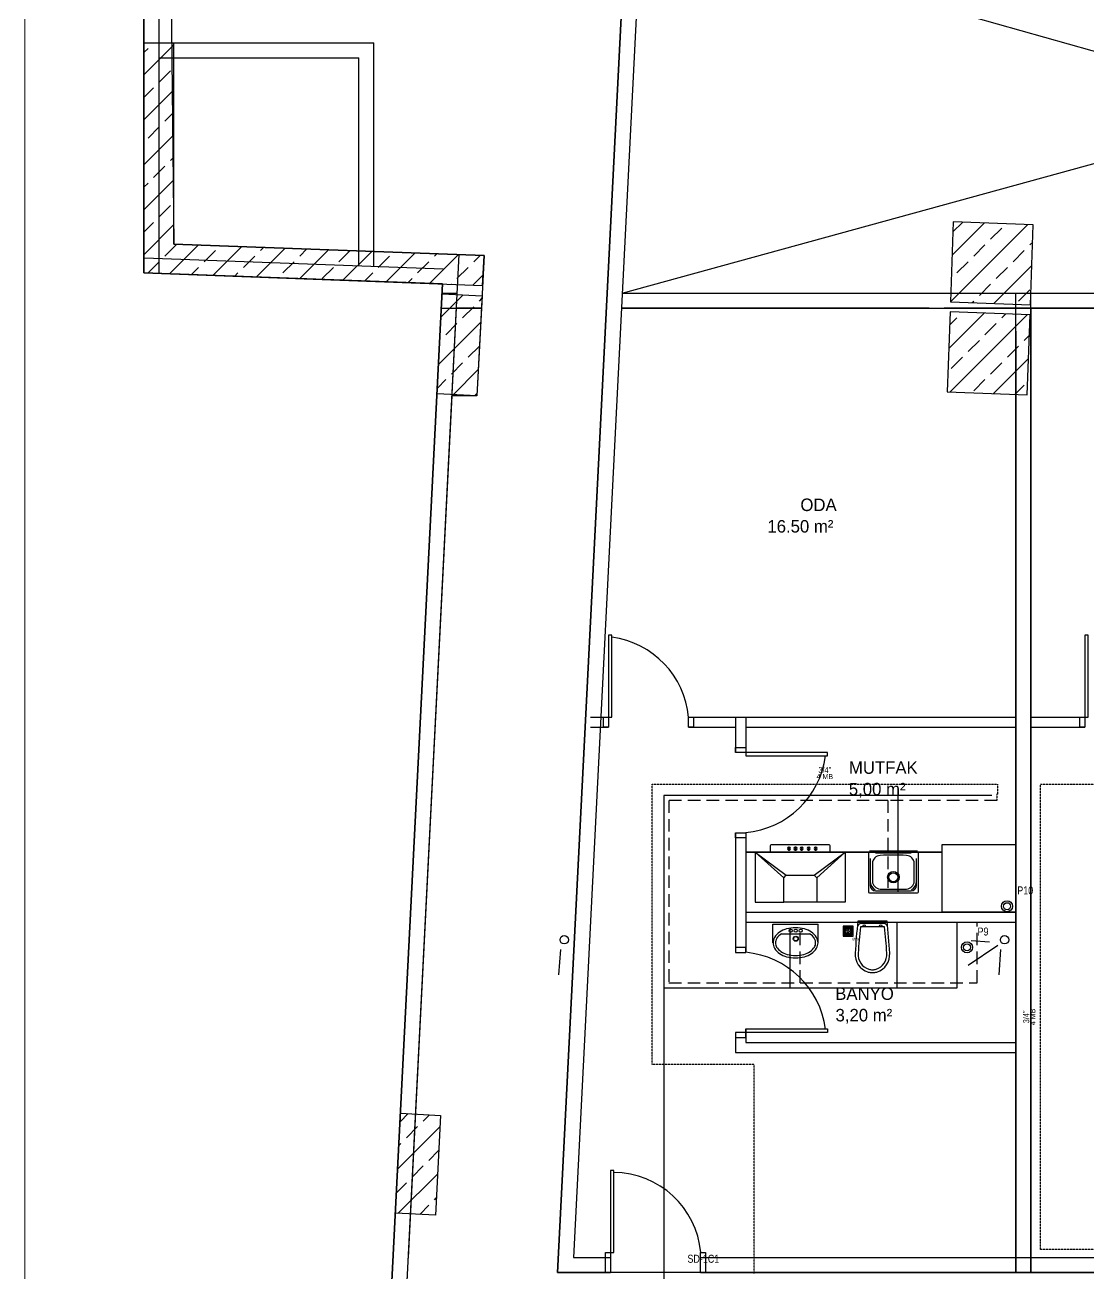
# Model space of a CAD drawing. Header units: centimetres. Extents: x 247996 to 315152, y -468471 to -440326.
# Drawn here: x 254534 to 255597, y -444081 to -442834 of the extents above; entities that cross this region are included whole.
import ezdxf
from ezdxf.enums import TextEntityAlignment as Align

# ---------------------------------------------------------------- set-up
doc = ezdxf.new("R2010")
doc.units = ezdxf.units.CM
doc.linetypes.add('0', pattern=[500, 500])
doc.linetypes.add('BASMA HATTI', pattern=[0.375, 0.25, -0.125])
for name, color, linetype, lineweight in [('SCOTT-ANTED', 144, 'Continuous', 0), ('SCOTT-MTY-SICAKSU-BORU', 1, 'BASMA HATTI', 30), ('SCOTT-MTY-SOGUKSU-BORU', 5, '0', 30), ('SCOTT-MTY-TEMIZSU-CAP', 101, 'Continuous', 30)]:
    doc.layers.add(name, color=color, linetype=linetype, lineweight=lineweight)
for name, color, linetype in [('SCOTT-MD-YUK-BIRIMI', 7, 'Continuous'), ('SCOTT-MKDU0', 50, 'Continuous'), ('SCOTT-MTY-PISSU-KOLON', 211, 'Continuous'), ('SCOTT-MTY-PISSU-KOLONNO', 211, 'Continuous'), ('SCOTT-MTY-SAYAC', 3, 'Continuous'), ('SCOTT-MTY-TEFRIS', 15, 'Continuous'), ('SCOTT-MTY-VANA', 1, 'Continuous')]:
    doc.layers.add(name, color=color, linetype=linetype)
doc.styles.add('CAP', font='wturkce.SHX', dxfattribs={"width": 0.65})
doc.styles.add('MtXpl_Comic_Sans_MS', font='comic.ttf')
doc.styles.add('ROTAS', font='arial.ttf')

# ---------------------------------------------------------------- blocks, each defined once
blk = doc.blocks.new('T-KOLON-P')
for radius in [5.5, 3.5]:
    blk.add_circle((0, 0), radius)
blk = doc.blocks.new('SUZGEC1')
at = {"layer": 'SCOTT-MTY-TEFRIS'}
blk.add_lwpolyline([(-5, -5), (-5, 5), (5, 5), (5, -5)], close=True, dxfattribs=at)
for points in [[(-4.3, 3.9), (-2, 1.5, 0.029484), (-2.2, 1.3), (-4.3, 2.5)], [(-2.5, 0.3), (-4.3, 0.3), (-4.3, 1.7), (-2.4, 0.7, 0.032775)], [(-3.9, 4.3), (-2.5, 4.3), (-1.3, 2.2, 0.029484), (-1.5, 2)], [(-0.7, 2.4, -0.032775), (-0.3, 2.5), (-0.3, 4.3), (-1.7, 4.3)], [(0.3, 2.5), (0.3, 4.3), (1.7, 4.3), (0.7, 2.4, 0.032775)], [(1.3, 2.2), (2.5, 4.3), (3.9, 4.3), (1.5, 2, 0.029484)], [(4.3, 3.9), (2, 1.5, -0.029484), (2.2, 1.3), (4.3, 2.5)], [(4.3, 0.3), (4.3, 1.7), (2.4, 0.7, -0.032775), (2.5, 0.3)], [(-2.5, -0.3), (-4.3, -0.3), (-4.3, -1.7), (-2.4, -0.7, -0.032775)], [(-4.3, -3.9), (-2, -1.5, -0.029484), (-2.2, -1.3), (-4.3, -2.5)], [(-3.9, -4.3), (-2.5, -4.3), (-1.3, -2.2, -0.029484), (-1.5, -2)], [(-0.3, -4.3), (-1.7, -4.3), (-0.7, -2.4, 0.032775), (-0.3, -2.5)], [(0.3, -2.5), (0.3, -4.3), (1.7, -4.3), (0.7, -2.4, -0.032775)], [(2.5, -4.3), (1.3, -2.2, 0.029484), (1.5, -2), (3.9, -4.3)], [(4.3, -2.5), (4.3, -3.9), (2, -1.5, 0.029484), (2.2, -1.3)], [(4.3, -0.3), (4.3, -1.7), (2.4, -0.7, 0.032775), (2.5, -0.3)]]:
    blk.add_lwpolyline(points, format="xyb", close=True, dxfattribs=at)
blk.add_circle((0, 0), 1.25, dxfattribs=at)
at = {"layer": 'SCOTT-MD-YUK-BIRIMI', "color": 6, "style": 'CAP'}
for tag, p in [('PS', (-2.1, 0)), ('PSCP', (4.3, 6.7))]:
    blk.add_attdef(tag, p, '', height=2.5, dxfattribs=at)

msp = doc.modelspace()

# ---------------------------------------------------------------- linework, layer by layer
at = {"layer": 'SCOTT-ANTED'}
msp.add_line((254534.2, -440326.5), (254534.2, -447826.5), dxfattribs=at)
at = {"layer": 'SCOTT-MKDU0', "color": 8, "ltscale": 0.03}
for p, q in [((254652.9, -440508.2), (254652.9, -443082.1)), ((254652.9, -443082.1), (254652.9, -440508.2)), ((254667.9, -440523.2), (254667.9, -443082.1)), ((254668.2, -441742.1), (254683.1, -443053.2)), ((255134.9, -442732.1), (255066.5, -444081)), ((255066.5, -444081), (255134.9, -442732.1)), ((255149.9, -442732.1), (255082.3, -444066)), ((255131.1, -443102.1), (256479.8, -442732.1)), ((256459.5, -443102.1), (255149.8, -442732.9)), ((254683.1, -442852.3), (254653.1, -442852.3)), ((254653.1, -442852.3), (254653.1, -443082.1)), ((254653.1, -442884.2), (254683.1, -442854.2)), ((254653.1, -442861.7), (254657.2, -442857.6)), ((254667.9, -442852.1), (254882.9, -442852.1)), ((254683.1, -443053.2), (254683.1, -442852.3)), ((254882.9, -443075.3), (254882.9, -442852.1)), ((254667.9, -442867.1), (254867.9, -442867.1)), ((254867.9, -443074.8), (254867.9, -442867.1)), ((254668.4, -442891.3), (254679.7, -442880)), ((254653.1, -442906.6), (254662.8, -442896.9)), ((254653.1, -442929.1), (254683.1, -442899.1)), ((254674.1, -442930.5), (254683.1, -442921.5)), ((254653.1, -442974), (254683.1, -442944)), ((254657.2, -442947.4), (254668.4, -442936.2)), ((254679.7, -442969.8), (254683.1, -442966.4)), ((254662.8, -442986.7), (254674.1, -442975.4)), ((254653.1, -443018.9), (254683.1, -442988.9)), ((254653.1, -442996.4), (254657.2, -442992.3)), ((254668.4, -443026), (254679.7, -443014.7)), ((254653.1, -443041.3), (254662.8, -443031.6)), ((255461.9, -443031), (255459, -443111)), ((255460.7, -443064.4), (255493, -443032.1)), ((255461.5, -443041.1), (255471.1, -443031.6)), ((255541.8, -443033.9), (255461.9, -443031)), ((254653.1, -443063.8), (254683.1, -443033.8)), ((255459, -443110.9), (255536.3, -443033.7)), ((255499.1, -443048.4), (255510.3, -443037.2)), ((255539, -443113.8), (255541.8, -443033.9)), ((254674.1, -443065.2), (254685.3, -443054)), ((254678.7, -443083.1), (254707.7, -443054.1)), ((254993, -443064.6), (254683.1, -443053.2)), ((254683.1, -443053.2), (254993, -443064.6)), ((254722, -443084.7), (254751, -443055.7)), ((254765.3, -443086.3), (254794.3, -443057.3)), ((254769.5, -443059.6), (254772.6, -443056.5)), ((255482.3, -443065.2), (255493.5, -443054)), ((255538.4, -443054), (255541.2, -443051.2)), ((254653.5, -443067.1), (254952.1, -443077.8)), ((254713.3, -443070.9), (254724.6, -443059.6)), ((254752.6, -443076.5), (254763.9, -443065.2)), ((254808.6, -443087.9), (254837.6, -443058.9)), ((254808.8, -443065.2), (254815.9, -443058.1)), ((254967.9, -443063.7), (254845, -445487.2)), ((254848, -443070.9), (254859.2, -443059.7)), ((254851.9, -443089.4), (254880.9, -443060.5)), ((254887.3, -443076.5), (254898.6, -443065.2)), ((254895.2, -443091), (254924.2, -443062.1)), ((254938.5, -443092.6), (254967.5, -443063.7)), ((254943.5, -443065.2), (254945.8, -443062.9)), ((254982.8, -443070.9), (254989.1, -443064.5)), ((254993, -443064.6), (254985.9, -443204.7)), ((254991.5, -443094.6), (254993, -443064.6)), ((255521.6, -443070.9), (255532.8, -443059.6)), ((254652.9, -443082.1), (254951.4, -443092.8)), ((254951.4, -443092.8), (254652.9, -443082.1)), ((254653.1, -443082.1), (254991.5, -443094.6)), ((254657.2, -443082.1), (254668.4, -443070.9)), ((254700.3, -443083.9), (254707.7, -443076.5)), ((254743.7, -443085.5), (254747, -443082.1)), ((254791.9, -443082.1), (254803.1, -443070.9)), ((254831.2, -443087.7), (254842.4, -443076.5)), ((254873.6, -443090.2), (254881.7, -443082.1)), ((254926.6, -443082.1), (254937.9, -443070.9)), ((254965.9, -443087.7), (254977.1, -443076.5)), ((255465.4, -443082.1), (255476.7, -443070.9)), ((255502.4, -443112.5), (255540.4, -443074.5)), ((255504.7, -443087.7), (255516, -443076.5)), ((254951.4, -443092.8), (254764.4, -446781.3)), ((254764.4, -446781.3), (254951.4, -443092.8)), ((254916.9, -443091.8), (254921, -443087.7)), ((254960.2, -443093.4), (254960.3, -443093.3)), ((254981.8, -443094.2), (254992, -443084)), ((255487.9, -443104.5), (255499.1, -443093.3)), ((254946, -443202.7), (254951, -443102.8)), ((254949.8, -443126.2), (254972.2, -443103.9)), ((254950.9, -443102.1), (254966.1, -443102.1)), ((254951, -443102.8), (254991, -443104.8)), ((254991, -443104.8), (254985.9, -443204.7)), ((255131.1, -443102.1), (256484.4, -443102.1)), ((255524.4, -444081), (255524.4, -443102.1)), ((255527.2, -443110.2), (255538.4, -443098.9)), ((255539.4, -444081), (255539.4, -443102.1)), ((254965.2, -443117.1), (254917, -444066)), ((254950.1, -443117.1), (254990.4, -443117.1)), ((254990.4, -443117.1), (254965.2, -443117.1)), ((254971.5, -443127), (254982.8, -443115.8)), ((254988.4, -443110.2), (254990.8, -443107.7)), ((255130.4, -443117.1), (256484.6, -443117.1)), ((255437.9, -443117.1), (255130.4, -443117.1)), ((255947.9, -443117.1), (255452.9, -443117.1)), ((255459, -443111), (255539, -443113.8)), ((255480.7, -443111.7), (255482.3, -443110.2)), ((255524.4, -444066), (255524.4, -443117.1)), ((255539.4, -443117.1), (255539.4, -444066)), ((254947.4, -443173.5), (254989.6, -443131.3)), ((255458.7, -443121), (255455.8, -443200.9)), ((255457.4, -443157.5), (255492.7, -443122.2)), ((255458.2, -443134.2), (255465.4, -443127)), ((255538.6, -443123.8), (255458.7, -443121)), ((255458.8, -443201), (255536.1, -443123.7)), ((255510.3, -443127), (255514.4, -443122.9)), ((255535.8, -443203.8), (255538.6, -443123.8)), ((254954.7, -443143.8), (254965.9, -443132.6)), ((255493.5, -443143.8), (255504.7, -443132.6)), ((255524.4, -443140.2), (255524.4, -444081)), ((255524.4, -443140.2), (255524.4, -444081)), ((255532.8, -443149.4), (255537.9, -443144.3)), ((255539.4, -443140.2), (255539.4, -444081)), ((255539.4, -443140.2), (255539.4, -444081)), ((254948.6, -443149.9), (254949.1, -443149.4)), ((254977.1, -443166.3), (254988.4, -443155.1)), ((255476.7, -443160.7), (255487.9, -443149.4)), ((255516, -443166.3), (255527.2, -443155.1)), ((255459.8, -443177.5), (255471.1, -443166.3)), ((255502.1, -443202.6), (255537.1, -443167.6)), ((254960.3, -443183.1), (254971.5, -443171.9)), ((254962.4, -443203.5), (254987.2, -443178.6)), ((255499.1, -443183.1), (255510.3, -443171.9)), ((254946.3, -443197.2), (254954.7, -443188.7)), ((255482.3, -443200), (255493.5, -443188.7)), ((255523.8, -443203.3), (255532.8, -443194.3)), ((254960.8, -443204.7), (254779.9, -446770.5)), ((254985.9, -443204.7), (254946, -443202.7)), ((254985.9, -443204.7), (254960.8, -443204.7)), ((254983.7, -443204.6), (254986, -443202.3)), ((255455.8, -443200.9), (255535.8, -443203.8)), ((255099.4, -443526), (255120.7, -443526)), ((255197.4, -443526), (255254.4, -443526)), ((255244.4, -443526), (255244.4, -443561.4)), ((255254.4, -443526), (255254.4, -443564.7)), ((255254.4, -443526.1), (255524.4, -443526.1)), ((255539.4, -443526), (255596.5, -443526)), ((255099.4, -443536), (255117.4, -443536)), ((255197.4, -443536), (255244.4, -443536)), ((255254.4, -443536.1), (255524.4, -443536.1)), ((255539.4, -443536), (255593.2, -443536)), ((255244.4, -443641.4), (255244.4, -443761)), ((255254.4, -443641.4), (255254.4, -443761)), ((255278.9, -443654.6), (255278.9, -443660.9)), ((255337.9, -443653.6), (255279.9, -443653.6)), ((255297.3, -443656.3), (255297.3, -443655.8)), ((255298, -443655.8), (255297.3, -443655.8)), ((255298, -443656.3), (255298, -443655.8)), ((255303.9, -443656.3), (255303.9, -443655.8)), ((255304.5, -443655.8), (255303.9, -443655.8)), ((255304.5, -443656.3), (255304.5, -443655.8)), ((255310.1, -443656.3), (255310.1, -443655.8)), ((255310.1, -443655.8), (255310.7, -443655.8)), ((255310.7, -443656.3), (255310.7, -443655.8)), ((255317.1, -443656.3), (255317.1, -443655.8)), ((255317.1, -443655.8), (255317.7, -443655.8)), ((255317.7, -443656.3), (255317.7, -443655.8)), ((255324.1, -443656.3), (255324.1, -443655.8)), ((255324.1, -443655.8), (255324.7, -443655.8)), ((255324.7, -443656.3), (255324.7, -443655.8)), ((255338.9, -443660.9), (255338.9, -443654.6)), ((255450.8, -443721), (255450.8, -443653.3)), ((255450.8, -443653.3), (255524.4, -443653.3)), ((255524.4, -443653.3), (255524.4, -443721)), ((255254.4, -443661), (255450.8, -443661)), ((255450.8, -443661), (255254.4, -443661)), ((255450.8, -443661), (255254.4, -443661)), ((255292.4, -443686.4), (255263.9, -443660.9)), ((255263.9, -443660.9), (255294.9, -443683.9)), ((255353.9, -443660.9), (255263.9, -443660.9)), ((255263.9, -443660.9), (255263.9, -443710.9)), ((255297.3, -443658.9), (255297.3, -443656.3)), ((255297.3, -443658.9), (255298, -443658.9)), ((255298, -443658.9), (255298, -443656.3)), ((255303.9, -443658.9), (255303.9, -443656.3)), ((255303.9, -443658.9), (255304.5, -443658.9)), ((255304.5, -443658.9), (255304.5, -443656.3)), ((255310.1, -443658.9), (255310.1, -443656.3)), ((255310.1, -443658.9), (255310.7, -443658.9)), ((255310.7, -443658.9), (255310.7, -443656.3)), ((255317.1, -443658.9), (255317.1, -443656.3)), ((255317.1, -443658.9), (255317.7, -443658.9)), ((255317.7, -443658.9), (255317.7, -443656.3)), ((255322.9, -443683.9), (255353.9, -443660.9)), ((255324.1, -443658.9), (255324.1, -443656.3)), ((255324.1, -443658.9), (255324.7, -443658.9)), ((255324.7, -443658.9), (255324.7, -443656.3)), ((255353.9, -443660.9), (255325.4, -443686.4)), ((255353.9, -443660.9), (255353.9, -443710.9)), ((255377, -443660.9), (255377, -443700.4)), ((255426, -443659.9), (255378, -443659.9)), ((255378.8, -443667.1), (255378.8, -443694.2)), ((255419.8, -443661.8), (255384.1, -443661.8)), ((255425.1, -443694.2), (255425.1, -443667.1)), ((255427, -443700.4), (255427, -443660.9)), ((255378, -443701.4), (255426, -443701.4)), ((255384.1, -443699.5), (255419.8, -443699.5)), ((255263.9, -443710.9), (255292.4, -443710.9)), ((255353.9, -443710.9), (255325.4, -443710.9)), ((255254.4, -443721), (255524.4, -443721)), ((255524.4, -443721), (255450.8, -443721)), ((255254.4, -443731), (255524.4, -443731)), ((255254.4, -443741), (255254.4, -443761)), ((255281.7, -443732.8), (255326.8, -443732.8)), ((255281.7, -443751.5), (255281.7, -443732.8)), ((255290.2, -443742.5), (255318.3, -443742.5)), ((255326.8, -443751.5), (255326.8, -443732.8)), ((255506.4, -443754.1), (255476.9, -443774.3)), ((255498, -443750.9), (255479.6, -443749.5)), ((255069.2, -443758), (255067.3, -443783.4)), ((255509.2, -443758), (255507.3, -443783.4)), ((255244.4, -443841), (255244.4, -443861)), ((255254.4, -443837.6), (255254.4, -443851)), ((255254.4, -443837.6), (255254.4, -443851)), ((255254.4, -443851), (255524.4, -443851)), ((255244.4, -443861), (255524.4, -443861)), ((255524.4, -443861), (255524.4, -444081)), ((255539.4, -443861), (255539.4, -444081)), ((254904.4, -444021.7), (254909.5, -443921.8)), ((254909, -443930.3), (254917.2, -443922.2)), ((254909.5, -443921.8), (254949.4, -443923.9)), ((254932.2, -443929.6), (254938.5, -443923.3)), ((254949.4, -443923.9), (254944.4, -444023.7)), ((254906.6, -443977.6), (254948.8, -443935.5)), ((254915.4, -443946.4), (254926.6, -443935.2)), ((254907.8, -443954), (254909.8, -443952.1)), ((254937.9, -443968.9), (254947.6, -443959.1)), ((254921, -443985.7), (254932.2, -443974.5)), ((255524.4, -443971), (255524.4, -444081)), ((255539.4, -443971), (255539.4, -444081)), ((254905.4, -444001.3), (254915.4, -443991.3)), ((254907.3, -444021.8), (254946.4, -443982.8)), ((254928.7, -444022.9), (254937.9, -444013.8)), ((254943.5, -444008.2), (254945.2, -444006.4)), ((254944.4, -444023.7), (254904.4, -444021.7)), ((254917, -444066), (254917.2, -444066)), ((255082.3, -444066), (255119.4, -444066)), ((255082.3, -444066), (255119.4, -444066)), ((255209.4, -444066), (255884.8, -444066)), ((255209.4, -444066), (255437.9, -444066)), ((255452.9, -444066), (255884.8, -444066)), ((255066.5, -444081), (255119.4, -444081)), ((255884.8, -444081), (255066.5, -444081)), ((255099.4, -444081), (255119.4, -444081)), ((255209.4, -444081), (255884.8, -444081)), ((255209.4, -444081), (255524.4, -444081)), ((255524.4, -444081), (255414.4, -444081))]:
    msp.add_line(p, q, dxfattribs=at)
for points in [[(255117.4, -443526), (255120.7, -443526), (255120.7, -443444.1), (255117.4, -443444.1)], [(255593.2, -443526), (255596.5, -443526), (255596.5, -443444.1), (255593.2, -443444.1)], [(255254.4, -443561.4), (255254.4, -443564.7), (255336.3, -443564.7), (255336.3, -443561.4)], [(255254.4, -443841), (255254.4, -443837.6), (255336.3, -443837.6), (255336.3, -443841)], [(255119.4, -444061), (255122.7, -444061), (255122.7, -443979.1), (255119.4, -443979.1)], [(255119.4, -444061), (255122.7, -444061), (255122.7, -443979.1), (255119.4, -443979.1)], [(255119.4, -444061), (255122.7, -444061), (255122.7, -443979.1), (255119.4, -443979.1)]]:
    msp.add_lwpolyline(points, close=True, dxfattribs=at)
for points in [[(255117.4, -443536), (255112.4, -443536), (255112.4, -443526), (255117.4, -443526), (255117.4, -443536)], [(255202.4, -443536), (255197.4, -443536), (255197.4, -443526), (255202.4, -443526), (255202.4, -443536)], [(255593.2, -443536), (255588.2, -443536), (255588.2, -443526), (255593.2, -443526), (255593.2, -443536)], [(255244.4, -443561.4), (255244.4, -443556.4), (255254.4, -443556.4), (255254.4, -443561.4), (255244.4, -443561.4)], [(255244.4, -443646.4), (255244.4, -443641.4), (255254.4, -443641.4), (255254.4, -443646.4), (255244.4, -443646.4)], [(255244.4, -443756), (255244.4, -443761), (255254.4, -443761), (255254.4, -443756), (255244.4, -443756)], [(255244.4, -443841), (255244.4, -443846), (255254.4, -443846), (255254.4, -443841), (255244.4, -443841)], [(255119.4, -444081), (255114.4, -444081), (255114.4, -444061), (255119.4, -444061), (255119.4, -444081)], [(255119.4, -444081), (255114.4, -444081), (255114.4, -444061), (255119.4, -444061), (255119.4, -444081)], [(255119.4, -444081), (255114.4, -444081), (255114.4, -444061), (255119.4, -444061), (255119.4, -444081)], [(255214.4, -444081), (255209.4, -444081), (255209.4, -444061), (255214.4, -444061), (255214.4, -444081)], [(255214.4, -444081), (255209.4, -444081), (255209.4, -444061), (255214.4, -444061), (255214.4, -444081)], [(255214.4, -444081), (255209.4, -444081), (255209.4, -444061), (255214.4, -444061), (255214.4, -444081)]]:
    msp.add_lwpolyline(points, dxfattribs=at)
for points in [[(255366.5, -443729.9, 0.01664), (255363.9, -443761.7, 0.351622), (255376.7, -443780.7, 0.068714), (255381.1, -443781.3, 0.068714), (255385.5, -443780.7, 0.351622), (255398.3, -443761.7, 0.01664), (255395.7, -443729.9)], [(255369.1, -443735.5, 0.016866), (255366.8, -443761.9, 0.351778), (255377.5, -443777.9, 0.068022), (255381.1, -443778.4, 0.068022), (255384.7, -443777.9, 0.351778), (255395.4, -443761.9, 0.016866), (255393.1, -443735.5)]]:
    msp.add_lwpolyline(points, format="xyb", close=True, dxfattribs=at)
msp.add_lwpolyline([(255396, -443735.4, 0.389191), (255392.6, -443732.3), (255381.1, -443732.3), (255369.6, -443732.3, 0.389191), (255366.2, -443735.4, 0.389191)], format="xyb", dxfattribs=at)
for centre, radius in [((255299.4, -443739.4), 1.56), ((255304.4, -443739.4), 1.56), ((255309.4, -443739.4), 1.56), ((255073.1, -443748.4, 51), 4.14), ((255304.5, -443747.4), 2.52), ((255304.5, -443747.4), 2.12), ((255513.1, -443748.4, 51), 4.14)]:
    msp.add_circle(centre, radius, dxfattribs=at)
for centre, radius, start, end in [((255108.8, -443534.2), 88.9, 5.3081, 82.3253), ((255246.2, -443552.8), 88.9, 275.3081, 352.3253), ((255279.9, -443654.6), 1, 90, 180), ((255297.6, -443657.3), 1.54, 100.5379, 259.4246), ((255297.6, -443657.3), 1.54, 282.6233, 77.3765), ((255304.2, -443657.3), 1.54, 100.5379, 259.4246), ((255304.2, -443657.3), 1.54, 282.6233, 77.3765), ((255310.4, -443657.3), 1.54, 100.5379, 259.4246), ((255310.4, -443657.3), 1.54, 282.6233, 77.3765), ((255317.4, -443657.3), 1.54, 100.5379, 259.4246), ((255317.4, -443657.3), 1.54, 282.6233, 77.3765), ((255324.3, -443657.3), 1.54, 100.5379, 259.4246), ((255324.3, -443657.3), 1.54, 282.6233, 77.3765), ((255337.9, -443654.6), 1, 0, 90), ((255297.9, -443755.1), 17.2, 123.8347, 148.2866), ((255297.9, -443755.1), 14.8, 121.3767, 148.2866), ((255301.7, -443760.8), 24.1, 105.5176, 123.8347), ((255304.2, -443769.9), 33.5, 90, 105.5176), ((255304.2, -443769.9), 33.5, 74.4824, 90), ((255306.7, -443760.8), 24.1, 56.1653, 74.4824), ((255310.6, -443755.1), 14.8, 31.7134, 58.6233), ((255310.6, -443755.1), 17.2, 31.7134, 56.1653), ((255372.8, -443735.5), 1.78, 0, 180), ((255389.4, -443735.5), 1.78, 0, 180), ((255292.1, -443751.5), 10.3, 148.2866, 180), ((255292.1, -443751.5), 10.3, 180, 211.7134), ((255292.1, -443751.5), 7.93, 148.2866, 180), ((255292.1, -443751.5), 7.93, 180, 211.7134), ((255297.9, -443747.9), 14.8, 211.7134, 236.1653), ((255310.6, -443747.9), 14.8, 303.8347, 328.2866), ((255316.4, -443751.5), 7.93, 0, 31.7134), ((255316.4, -443751.5), 7.93, 328.2866, 0), ((255316.4, -443751.5), 10.3, 0, 31.7134), ((255316.4, -443751.5), 10.3, 328.2866, 0), ((255246.2, -443849.5), 88.9, 7.6747, 84.6919), ((255297.9, -443747.9), 17.2, 211.7134, 236.1653), ((255301.7, -443742.2), 24.1, 236.1653, 254.4824), ((255301.7, -443742.2), 21.7, 236.1653, 254.4824), ((255304.2, -443733.1), 33.5, 254.4824, 270), ((255304.2, -443733.1), 31.1, 254.4824, 270), ((255304.2, -443733.1), 31.1, 270, 285.5176), ((255304.2, -443733.1), 33.5, 270, 285.5176), ((255306.7, -443742.2), 21.7, 285.5176, 303.8347), ((255306.7, -443742.2), 24.1, 285.5176, 303.8347), ((255310.6, -443747.9), 17.2, 303.8347, 328.2866), ((255122.2, -444068.6), 87.6, 5.0191, 89.6313), ((255122.2, -444068.6), 87.6, 5.0191, 89.6313), ((255122.2, -444068.6), 87.6, 5.0191, 89.6313)]:
    msp.add_arc(centre, radius, start, end, dxfattribs=at)
for centre, major_axis, start_param, end_param in [((255389.1, -443672.2), (5.66, -5.66), 2.395934, 3.900021), ((255402, -443996.2), (332.3, 0), 1.531058, 1.610536), ((255414.8, -443672.2), (5.66, -5.66), 0.812368, 2.316455), ((255713.2, -443680.9), (-234.9, -234.9), 5.470817, 5.524757), ((255402, -443685.9), (-4.07, -4.07), 3.926991, 10.210176), ((255090.7, -443680.9), (234.9, -234.9), 0.758428, 0.812368), ((255388.9, -443689.7), (-7.14, -7.14), 5.524757, 6.541187), ((255389.1, -443689.7), (-5.66, -5.66), 5.524757, 7.028844), ((255402, -443685.9), (-3.18, -3.18), 3.926991, 10.210176), ((255414.8, -443689.7), (-5.66, -5.66), 0.825137, 2.329224), ((255415, -443689.7), (7.14, -7.14), -0.258001, 0.758428), ((255378, -443700.4), (0.707, -0.707), 3.926991, 5.497787), ((255384.1, -443694.2), (-3.75, -3.75), 5.497787, 7.068583), ((255402, -443365.7), (332.3, 0), 4.67265, 4.752129), ((255419.8, -443694.2), (3.75, -3.75), -0.785398, 0.785398), ((255426, -443700.4), (0.707, -0.707), -0.785398, 0.785398)]:
    msp.add_ellipse(centre, major_axis=major_axis, ratio=1, start_param=start_param, end_param=end_param, dxfattribs=at)
at = {"layer": 'SCOTT-MKDU0', "color": 8, "ltscale": 0.03, "invisible_edges": 4}
for points in [[(255294.9, -443683.9), (255322.9, -443683.9), (255325.4, -443686.4), (255292.4, -443686.4)], [(255325.4, -443710.9), (255292.4, -443710.9), (255292.4, -443686.4), (255325.4, -443686.4)]]:
    msp.add_3dface(points, dxfattribs=at)
at = {"layer": 'SCOTT-MTY-SICAKSU-BORU', "ltscale": 50}
for p, q in [((255177.7, -443609.1), (255177.7, -443791.4)), ((255396.6, -443609.1), (255177.7, -443609.1)), ((255505.5, -443609.1), (255396.6, -443609.1)), ((255177.7, -443791.4), (255308.9, -443791.4)), ((255308.9, -443791.4), (255485.6, -443791.4))]:
    msp.add_line(p, q, dxfattribs=at)
at = {"layer": 'SCOTT-MTY-SICAKSU-BORU'}
for points in [[(255263, -444082), (255263, -443873), (255161, -443873), (255161, -443593), (255506, -443593), (255506, -443603), (255505.5, -443603), (255505.5, -443609.1)], [(255858, -444082), (255858, -444058), (255859, -444058), (255549, -444058), (255549, -443593), (255979, -443593), (255979, -443603), (255981.4, -443603), (255981.4, -443609.1)]]:
    msp.add_lwpolyline(points, dxfattribs=at)
at = {"layer": 'SCOTT-MTY-SICAKSU-BORU', "ltscale": 50}
for points in [[(255396.6, -443609.1), (255396.6, -443700.4)], [(255308.9, -443791.4), (255308.9, -443737.4)], [(255485.6, -443791.4), (255485.6, -443731)]]:
    msp.add_lwpolyline(points, dxfattribs=at)
at = {"layer": 'SCOTT-MTY-SOGUKSU-BORU', "ltscale": 50}
for p, q in [((255172.7, -443604.1), (255172.7, -443796.4)), ((255406.6, -443604.1), (255172.7, -443604.1)), ((255500.5, -443604.1), (255406.6, -443604.1)), ((255172.7, -443796.4), (255298.9, -443796.4)), ((255298.9, -443796.4), (255405.9, -443796.4)), ((255405.9, -443796.4), (255465.6, -443796.4))]:
    msp.add_line(p, q, dxfattribs=at)
for points in [[(255406.6, -443604.1), (255406.6, -443700.4)], [(255298.9, -443796.4), (255298.9, -443737.4)], [(255405.9, -443796.4), (255405.9, -443731.1)], [(255465.6, -443796.4), (255465.6, -443731)], [(255172.7, -443796.4), (255172.7, -444092.4)]]:
    msp.add_lwpolyline(points, dxfattribs=at)

# ---------------------------------------------------------------- block references
at = {"layer": 'SCOTT-MTY-PISSU-KOLON'}
for p in [(255515.6, -443714.9), (255475.6, -443756)]:
    msp.add_blockref('T-KOLON-P', p, dxfattribs=at)
at = {"layer": 'SCOTT-MTY-VANA'}
ref = msp.add_blockref('SUZGEC1', (255356.7, -443739.8), dxfattribs=dict(at, xscale=-1, rotation=180))
ref.add_attrib('PS', '2 SB', (255352.3, -443742.3), dxfattribs={"layer": 'SCOTT-MD-YUK-BIRIMI', "color": 6, "height": 2.5, "style": 'CAP'})
ref.add_attrib('PSCP', '%%C50', (255361, -443749), dxfattribs={"layer": 'SCOTT-MD-YUK-BIRIMI', "color": 6, "height": 2.5, "style": 'CAP'})

# ---------------------------------------------------------------- texts
at = {"layer": 'SCOTT-MKDU0', "color": 8, "ltscale": 0.03, "style": 'MtXpl_Comic_Sans_MS'}
for s, p in [('ODA', (255309.1, -443320)), ('16.50 m²', (255276.1, -443341.5)), ('MUTFAK', (255357.6, -443582.6)), ('5,00 m²', (255357.5, -443604.1)), ('BANYO', (255343.9, -443808.5)), ('3,20 m²', (255344.2, -443830))]:
    msp.add_text(s, height=12.5, rotation=360, dxfattribs=at).set_placement(p)
at = {"layer": 'SCOTT-MTY-PISSU-KOLONNO', "style": 'ROTAS', "width": 0.8}
for s, p in [('P10', (255533.8, -443699.1)), ('P9', (255491.6, -443740.2))]:
    msp.add_text(s, height=8, dxfattribs=at).set_placement(p, align=Align.MIDDLE_CENTER)
at = {"layer": 'SCOTT-MTY-SAYAC', "style": 'ROTAS', "width": 0.8}
msp.add_text('SD-1C1', height=8, dxfattribs=at).set_placement((255212.1, -444067.2), align=Align.MIDDLE_CENTER)
at = {"layer": 'SCOTT-MTY-TEMIZSU-CAP', "style": 'ROTAS', "width": 0.8}
for s, height, p in [('3/4"', 6, (255333.5, -443578.7)), ('4 MB', 5.1, (255333.5, -443585.3))]:
    msp.add_text(s, height=height, dxfattribs=at).set_placement(p, align=Align.MIDDLE_CENTER)
for s, height, p in [('3/4"', 6, (255534.7, -443825.5)), ('4 MB', 5.1, (255541.3, -443825.5))]:
    msp.add_text(s, height=height, rotation=90, dxfattribs=at).set_placement(p, align=Align.MIDDLE_CENTER)

doc.saveas('drawing.dxf')
